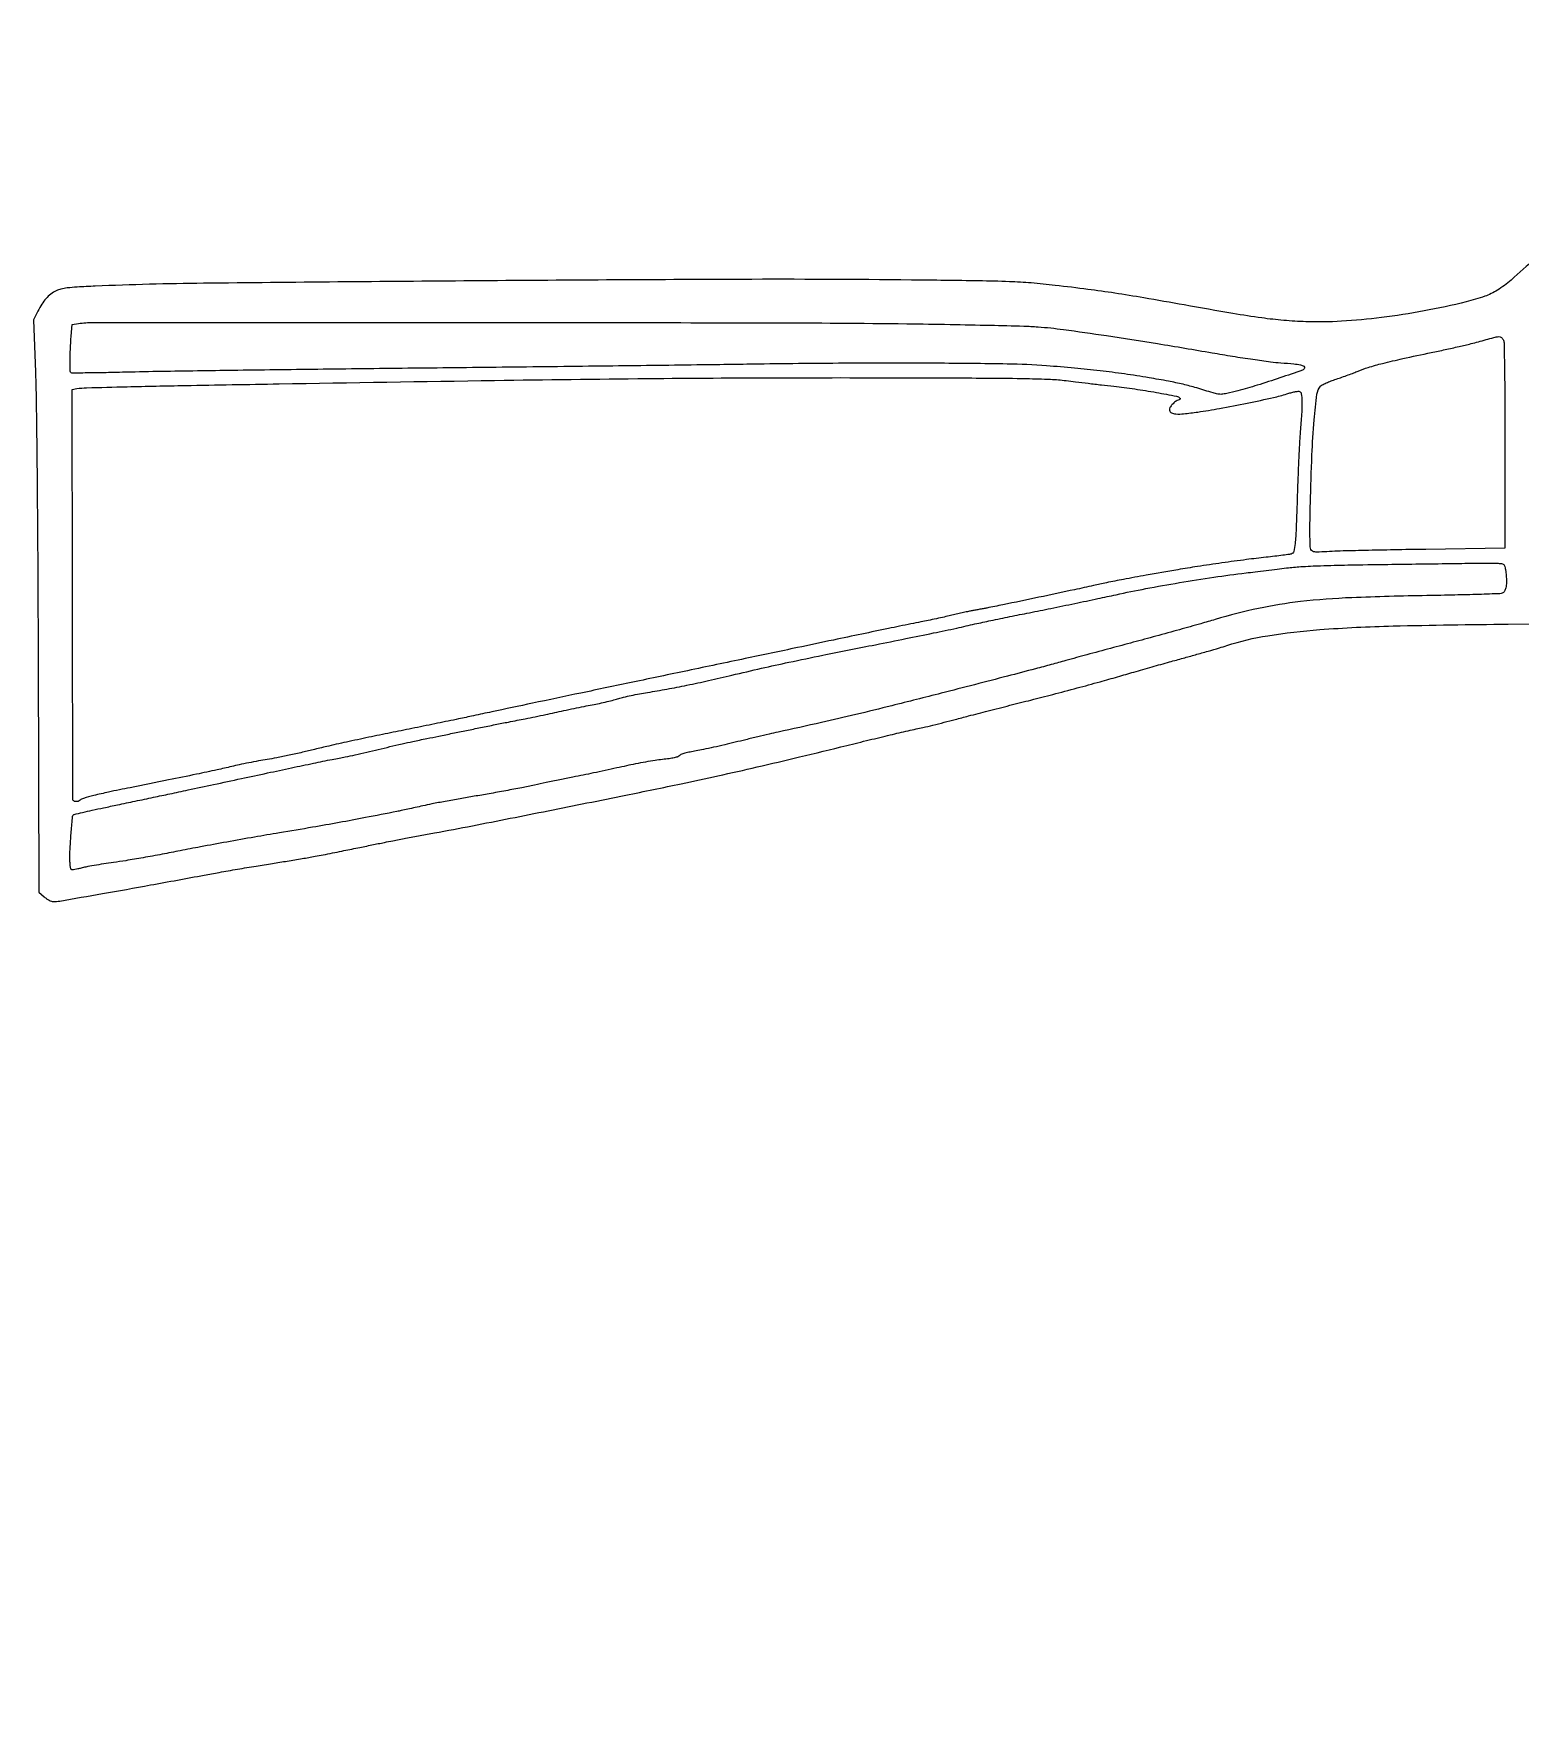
# Model space of a CAD drawing. Extents: x 225 to 3815, y 150 to 1222.
# Drawn here: x 225 to 1177, y 150 to 1222 of the extents above; entities that cross this region are included whole.
import ezdxf

# ---------------------------------------------------------------- set-up
doc = ezdxf.new("R2010")
doc.units = 0
doc.header["$MEASUREMENT"] = 0

msp = doc.modelspace()

# ---------------------------------------------------------------- linework, layer by layer
at = {"color": 6}
for points in [[(2838.900892, 1188.764707, -0.000001), (2809.671875, 1189.558423, -0.000001), (2775.063923, 1190.498359, -0.000001), (2738.5, 1191.491581, 0.000093)], [(1186.5, 1077.964172, -0.006424), (1170.902003, 1063.993344, -0.038701), (1162.184102, 1057.499598, -0.05659), (1154.027896, 1053.561811, -0.023286), (1142.247906, 1050.044361, -0.014826), (1115.182933, 1044.163661, -0.015198), (1088.039241, 1039.952581, -0.015983), (1062.323044, 1037.591457, -0.023404), (1039.602838, 1037.30073, -0.012572), (1025.334981, 1038.145625, -0.013079), (1011.315393, 1039.700371, -0.00827), (992.840678, 1042.551989, -0.001888), (961.679891, 1048.011996, 0.001792), (935.659823, 1052.576373, 0.004822), (917.116684, 1055.57691, 0.005508), (899.969561, 1057.989178, 0.003055), (879, 1060.573802, 0.008485), (863.668814, 1062.105211, 0.011386), (849.729809, 1062.940007, 0.005764), (830.060197, 1063.442044, 0.000706), (787, 1063.983662, 0.003678), (677.832656, 1064.399494, 0.001006), (505.636019, 1063.442168, 0.000745), (333.576345, 1061.882925, 0.008126), (264.321735, 1060.026219, 0.002807), (252.653489, 1059.457892, 0.015081), (246.315446, 1058.921408, 0.027953), (242.259269, 1058.22307, 0.06223), (239.321735, 1057.148503, 0.04453), (235.797817, 1054.919565, 0.046016), (232.766194, 1052.123745, 0.041429), (230.049401, 1048.557853, 0.026122), (227.465285, 1044.002669), (224.715644, 1038.505338), (225.957585, 1005.002669, -0.005966), (226.503415, 983.280012, -0.000892), (227.00186, 939.588236, -0.000935), (227.424841, 885.045013, -0.0006), (227.721393, 821.7468), (228.243258, 671.993601), (231.656425, 668.9968, 0.028961), (233.125914, 667.850122, 0.028983), (234.717691, 666.881249, 0.030279), (236.201402, 666.203868, 0.092559), (237.284796, 666.003195, 0.042561), (241.672866, 666.383767, 0.000554), (268.841511, 671.122757, 0.001639), (299.695653, 676.64417, 0.001186), (334.038707, 682.990401, -0.002574), (343.566262, 684.723654, -0.001381), (355.342314, 686.769853, -0.001375), (367.366057, 688.790882, -0.002153), (377.720036, 690.456207, 0.001569), (387.263662, 691.979748, 0.001567), (396.801874, 693.563823, 0.001531), (405.122697, 694.998751, 0.006196), (410.18133, 695.951839, 0.00015), (422.189523, 698.372494, 0.000238), (432.477514, 700.454706, 0.000275), (441.466191, 702.28355, 0.000384), (449.5, 703.929144, -0.003123), (454.78294, 704.981142, -0.000883), (463.025, 706.553845, -0.00089), (472.34377, 708.297788, -0.00094), (481.5, 709.976667, 0.003751), (505.788591, 714.57152, 0.000568), (554.297811, 724.183082, 0.000678), (604.018516, 734.163509, 0.001802), (639.5, 741.469029, 0.002808), (663.052813, 746.545306, 0.002335), (688.044688, 752.201365, 0.002128), (715.249217, 758.61399, 0.001542), (745.5, 765.979456, -0.000978), (759.900266, 769.502849, -0.001191), (773.395208, 772.742757, -0.000998), (784.758614, 775.418352, -0.008385), (789.909219, 776.529525, 0.008292), (794.244997, 777.464067, 0.002584), (800.721771, 779.00822, 0.002582), (807.940603, 780.808307, 0.002846), (814.909219, 782.626578, -0.001873), (823.428407, 784.867157, -0.00061), (836.026458, 788.113715, -0.000607), (850.031932, 791.68664, -0.000684), (863.5, 795.085429, 0.002396), (877.469057, 798.661567, 0.001734), (893.003125, 802.775366, 0.001751), (907.73462, 806.786683, 0.003814), (919, 809.98929, -0.001209), (929.347641, 812.989364, -0.000844), (941.03125, 816.324831, -0.000851), (952.243171, 819.484558, -0.00177), (961, 821.902907, 0.002095), (968.779515, 824.056787, 0.001859), (976.85625, 826.361879, 0.001866), (984.11001, 828.490671, 0.00573), (989, 830.00681, -0.038749), (1015.159452, 836.26037, -0.020363), (1048.38914, 840.148336, -0.013069), (1095.365076, 842.481094, -0.003628), (1169.123259, 843.677951), (1237.746519, 844.293423)]]:
    msp.add_lwpolyline(points, format="xyb", dxfattribs=at)
for points in [[(784, 1036.000166, -0.001192), (811.674504, 1035.577342, -0.001492), (837.34375, 1035.047333, -0.001198), (858.883283, 1034.486646, -0.011636), (868, 1034.014966, -0.014886), (884.250741, 1032.306717, -0.003342), (911.810359, 1028.389564, -0.00335), (944.537353, 1023.2902, -0.002732), (979.5, 1017.405994, 0.003329), (992.633338, 1015.211775, 0.003455), (1005.633334, 1013.220753, 0.00333), (1016.904807, 1011.650692, 0.014958), (1023.528371, 1010.973867, -0.005064), (1031.89861, 1010.28559, -0.031197), (1036.16796, 1009.620476, -0.079377), (1038.27764, 1008.789217, -0.3519), (1038.715578, 1007.626793, -0.234169), (1037.426135, 1006.314143, -0.001792), (1022.870197, 1001.317216, -0.007107), (1008.370316, 996.626264, -0.01166), (995.954752, 993.118436, -0.004613), (988.935746, 991.379833, -0.035925), (985.609853, 990.837073, -0.065402), (983.086314, 990.939767, -0.035567), (980.06936, 991.685727, 0.007289), (969.60546, 994.910218, 0.012827), (960.857493, 997.225105, 0.011807), (951.524953, 999.208662, 0.00517), (939.071166, 1001.416671, 0.006066), (923.33704, 1003.842958, 0.006243), (907.69833, 1005.861791, 0.005958), (891.357386, 1007.567069, 0.004596), (873.5, 1009.050337, 0.014279), (848.34361, 1010.186264, 0.002685), (802.291315, 1010.701945, 0.002811), (747.464891, 1010.713159, 0.002318), (689, 1010.125324, -0.000515), (649.549947, 1009.586337, -0.000174), (592.1125, 1008.880724, -0.000173), (528.622713, 1008.144851, -0.000199), (468, 1007.487314, 0.000362), (410.316585, 1006.842843, 0.000425), (355.667037, 1006.146194, 0.000373), (309.493803, 1005.483854, 0.002648), (287.100552, 1005.027313, -0.001369), (272.701434, 1004.696919, -0.002208), (260.437343, 1004.503291, -0.000358), (249.584973, 1004.387668, -0.141817), (248.850552, 1004.592364, -0.254428), (248.216679, 1005.702179, -0.005485), (248.154053, 1012.169899, -0.011646), (248.339067, 1019.695392, -0.008629), (248.880704, 1028), (249.5, 1035.5), (253.5, 1036.108095, -0.037754), (262.92862, 1036.820332, -0.000032), (492.427757, 1036.788389, -0.000301), (696.769459, 1036.623902, -0.002872)], [(1166.024751, 1025.4349, -0.086663), (1166.461212, 1023.17066, -0.00079), (1166.736444, 1005.918024, -0.002437), (1166.937071, 984.794695, -0.001156), (1167, 957.577139), (1167, 892.284477), (1116.25, 891.550865, 0.000934), (1096.023316, 891.220706, 0.001162), (1077.223313, 890.835019, 0.000942), (1061.440037, 890.44477, 0.008852), (1054.659151, 890.144121, -0.003771), (1048.031332, 889.782745, -0.038673), (1045.288616, 889.866093, -0.107938), (1043.781434, 890.370128, -0.13624), (1042.770205, 891.429375, -0.115284), (1042.294957, 893.202728, -0.004927), (1042.148753, 899.719156, -0.00676), (1042.157069, 908.548519, -0.002523), (1042.398928, 920.943881, -0.00435), (1043.430444, 951.950027, -0.011032), (1044.872255, 974.441009, -0.00942), (1046.603283, 990.87874, -0.14986), (1048.870624, 995.93872, -0.092161), (1049.986692, 996.819703, -0.014396), (1052.518246, 998.060211, -0.0156), (1055.626188, 999.358294, -0.013033), (1059, 1000.54559, 0.00567), (1062.653296, 1001.771095, 0.004394), (1066.603817, 1003.185376, 0.004443), (1070.267185, 1004.570376, 0.010671), (1072.949164, 1005.678101, -0.03018), (1079.363007, 1008.038866, -0.011033), (1088.685668, 1010.621777, -0.008066), (1101.553211, 1013.662873, -0.002966), (1119.811184, 1017.554732, 0.002589), (1128.738152, 1019.450565, 0.002606), (1137.625785, 1021.434764, 0.002541), (1145.354234, 1023.243891, 0.010484), (1150, 1024.45987, -0.002881), (1159.84491, 1027.197279, -0.051212), (1163.091601, 1027.73158, -0.193625), (1164.806341, 1027.16001, -0.126471)], [(886, 999.563817, 0.001757), (892.053617, 998.809701, 0.000761), (900.115625, 997.846591, 0.000753), (908.693961, 996.848124, 0.000999), (916.5, 995.967258, -0.008652), (929.926465, 994.243667, -0.007754), (943.786435, 992.000027, -0.002947), (956.699897, 989.624946, -0.160543), (958.842506, 988.437256, -0.1406), (958.996114, 988.132527, -0.159152), (958.954415, 987.808841, -0.124627), (958.710009, 987.513765, -0.071915), (958.300184, 987.29649, 0.06781), (956.034318, 986.118814, 0.053624), (953.959326, 984.292003, 0.057024), (952.507679, 982.292011, 0.16538), (952.195571, 980.634606, 0.246901), (953.403567, 978.963033, 0.09958), (956.206405, 978.210234, 0.043351), (961.26417, 978.325371, 0.008449), (970.319032, 979.475172, 0.009759), (984.213886, 981.756308, 0.00467), (1001.971327, 985.200441, 0.003871), (1018.893946, 988.783633, 0.025203), (1027.285146, 991.077055, -0.013858), (1029.933394, 991.865825, -0.017686), (1032.415179, 992.437494, -0.015753), (1034.491816, 992.77161, -0.124241), (1035.452664, 992.656538, -0.274522), (1036.613044, 991.187493, -0.027315), (1036.977495, 986.529547, -0.02147), (1036.839187, 979.425282, -0.006236), (1036.019663, 968.5, 0.008371), (1035.585217, 962.356784, 0.001769), (1035.044715, 951.625, 0.001852), (1034.508047, 939.175025, 0.001757), (1034.053312, 926.5, -0.001644), (1033.26907, 904.502114, -0.01602), (1032.608781, 895.212705, -0.035821), (1031.732373, 890.244535, -0.261522), (1030.130919, 888.552169, -0.041625), (1028.970316, 888.294824, -0.001699), (1024.719707, 887.732174, -0.002956), (1019.673633, 887.111968, -0.00209), (1014, 886.472676, 0.005343), (1001.51339, 884.983374, 0.002686), (985.779517, 882.85001, 0.002686), (970.03511, 880.542701, 0.005228), (957.5, 878.502542, 0.000913), (937.250097, 874.950946, 0.002397), (922.74027, 872.306992, 0.00328), (911.856332, 870.195795, 0.007044), (903.5, 868.3951, -0.003891), (891.453956, 865.719706, -0.000668), (868.538412, 860.84901, -0.000594), (845.540017, 856.021327, -0.00512), (835.25, 853.983797, -0.000032), (832.894754, 853.542602, -0.00002), (830.146875, 853.02815, -0.00002), (827.446441, 852.522805, -0.000037), (825.25, 852.112033, 0.006385), (822.849948, 851.631571, 0.002211), (819.398438, 850.878682, 0.002196), (815.602556, 850.015551, 0.002552), (812, 849.160321, -0.004511), (807.99525, 848.226173, -0.002254), (802.9125, 847.112859, -0.002237), (797.639869, 846.007486, -0.003298), (793, 845.088266, 0.003425), (786.546041, 843.807951, 0.000404), (772.21875, 840.85154, 0.000484), (755.190972, 837.306344, 0.000396), (737, 833.485546, -0.000156), (713.910611, 828.62431, -0.000054), (680.484375, 821.601409, -0.000053), (643.613275, 813.862976, -0.000062), (608.5, 806.50191, 0.00014), (575.327702, 799.542306, 0.000171), (544.3, 793.012451, 0.000143), (518.207895, 787.504171, 0.001216), (506.5, 784.999261, -0.001863), (496.983681, 782.976097, -0.000685), (483.534375, 780.188326, -0.000679), (468.835518, 777.183343, -0.000815), (455, 774.397908, 0.002326), (441.254125, 771.587276, 0.002001), (426.82646, 768.506915, 0.002015), (413.754834, 765.606108, 0.005814), (404.728374, 763.454174, -0.005051), (397.005844, 761.600646, -0.003816), (388.489681, 759.715699, -0.003858), (380.46181, 758.06765, -0.008923), (374.403615, 756.984537, 0.005182), (368.855593, 756.035414, 0.003503), (362.548987, 754.84341, 0.003529), (356.468553, 753.605343, 0.007024), (351.675241, 752.523527, -0.005556), (342.334935, 750.386647, -0.002038), (329.093113, 747.5681, -0.001531), (311.244469, 743.901984, -0.000603), (286.63742, 738.957035, 0.003101), (272.793191, 736.102905, 0.009203), (263.349398, 733.912425, 0.008745), (256.716888, 732.120923, 0.118322), (254.55, 730.889287, -0.119821), (253.312288, 730.190616, -0.088633), (251.742022, 730.035304, -0.108696), (250.453315, 730.426558, -0.260062), (249.947727, 731.25, -0.009972), (249.925484, 732.267798, -0.000004), (249.852727, 770.541045, -0.000059), (249.7773, 813.029335, -0.000036), (249.697727, 863.251431), (249.5, 994.002862), (252.5, 994.461273, -0.031052), (258.741837, 995.021711, -0.000949), (284.658314, 995.684412, -0.001335), (321.890755, 996.466289, -0.000344), (382, 997.526688, -0.000506), (520.031265, 999.72696, -0.001374), (617.872583, 1000.918469, -0.001727), (701.976832, 1001.420872, -0.001363), (793, 1001.401901, -0.000679), (836.624923, 1001.214606, -0.003528), (860.703374, 1000.908638, -0.006076), (876.059331, 1000.418399, -0.020848)], [(1165.930442, 882.064151, -0.151117), (1166.559731, 881.326996, -0.036036), (1167.095473, 879.78614, -0.03052), (1167.522472, 877.696372, -0.017083), (1167.797997, 875.115907, -0.018567), (1167.967955, 870.272804, -0.053131), (1167.6046, 866.928166, -0.084409), (1166.714963, 864.718747, -0.153134), (1165.258632, 863.452547, -0.094827), (1163.830089, 863.129077, -0.00057), (1150.357223, 862.691747, -0.002344), (1134.951231, 862.28152, -0.001487), (1117, 861.941134, 0.006056), (1068.923098, 860.589976, 0.018054), (1036.091772, 858.079626, 0.024056), (1009.193584, 853.724414, 0.020846), (981.5, 846.643928, -0.003819), (972.267775, 843.94555, -0.001258), (958.653125, 840.1159, -0.001253), (943.528522, 835.943355, -0.001419), (929, 832.018688, 0.000445), (914.471462, 828.124387, 0.000394), (899.346875, 824.04312, 0.000395), (885.730065, 820.345657, 0.001208), (876.5, 817.807558, -0.003218), (866.367014, 815.064938, -0.000653), (848.365625, 810.341907, -0.000689), (827.419614, 804.90636, -0.000646), (806, 799.408891, -0.001123), (774.375144, 791.411331, -0.002842), (751.33394, 785.778508, -0.003081), (729.333537, 780.675545, -0.001549), (701.5, 774.490651, 0.002784), (695.803278, 773.210008, 0.001318), (688.471875, 771.498572, 0.001306), (680.810652, 769.667685, 0.001848), (674, 767.994577, -0.003948), (667.369511, 766.395228, -0.00324), (660.2625, 764.788681, -0.003272), (653.71113, 763.397155, -0.008648), (649, 762.513305, 0.011289), (645.193809, 761.778397, 0.016804), (641.90445, 760.949281, 0.014449), (639.305393, 760.118404, 0.14577), (638.395329, 759.457907, -0.152579), (637.420075, 758.769744, -0.022448), (635.060914, 758.125002, -0.020316), (631.796031, 757.526631, -0.009328), (627.501009, 757.000105, 0.012168), (622.813538, 756.398434, 0.005466), (616.687415, 755.391412, 0.005407), (610.234421, 754.186005, 0.007332), (604.435941, 752.949214, -0.002298), (598.320153, 751.580239, -0.001277), (590.850662, 749.964247, -0.001273), (583.280552, 748.366859, -0.002058), (576.830261, 747.050601, 0.001032), (570.126169, 745.696884, 0.000527), (561.715764, 743.971309, 0.000524), (553.052687, 742.174905, 0.000787), (545.5, 740.588087, -0.004169), (537.457856, 738.955145, -0.002037), (527.178125, 737.000397, -0.002021), (516.471983, 735.05446, -0.002928), (507, 733.429513, 0.002603), (497.925325, 731.878797, 0.002266), (488.4375, 730.162232, 0.002279), (479.868052, 728.531241, 0.006727), (474, 727.30448, -0.000851), (469.230471, 726.24872, -0.000826), (464.409375, 725.198491, -0.000814), (460.166198, 724.288722, -0.00306), (457.5, 723.738641, -0.001528), (437.256924, 719.755459, -0.002708), (420.539526, 716.612895, -0.002638), (403.496731, 713.597469, -0.001366), (382.169581, 709.999899, 0.002029), (366.274965, 707.297034, 0.001455), (348.530158, 704.152183, 0.001469), (331.650187, 701.058699, 0.003162), (318.669581, 698.555352, -0.00302), (307.131155, 696.326733, -0.002569), (294.927939, 694.110923, -0.00259), (283.79908, 692.208585, -0.007312), (276, 691.033877, 0.004477), (269.678332, 690.118328, 0.004757), (263.50089, 689.106864, 0.004539), (258.201284, 688.137641, 0.021798), (255.215797, 687.427408, -0.014157), (253.121461, 686.895245, -0.019132), (251.200125, 686.541136, -0.016407), (249.614321, 686.364084, -0.159315), (248.965797, 686.521139, -0.2137), (248.586577, 687.080041, -0.014056), (248.294182, 689.055047, -0.01839), (248.092151, 691.510516, -0.01257), (248.035674, 694.309017, -0.013307), (248.261878, 701.471044, -0.006093), (248.919285, 710.797536, -0.001624), (249.750608, 720.462057, -0.175866), (250.296355, 721.629688, -0.140146), (250.733591, 721.872495, -0.000578), (256.169646, 723.129763, -0.002804), (262.365868, 724.518766, -0.001755), (269.632484, 726.078273, -0.000036), (278.533306, 727.955163, -0.000018), (289.860792, 730.342475, -0.000018), (301.626358, 732.821238, -0.000026), (312, 735.005809, 0.00055), (323.697337, 737.48194, 0.000207), (340.053125, 740.970076, 0.000205), (357.846377, 744.780137, 0.00025), (374.5, 748.362051, -0.000835), (389.947484, 751.665653, -0.001088), (404.1, 754.635452, -0.000806), (415.972007, 757.079795, -0.010013), (420.5, 757.910379, 0.011323), (424.324229, 758.622228, 0.002614), (430.73125, 760.000621, 0.002699), (438.095312, 761.666967, 0.002635), (445.5, 763.425736, -0.001818), (453.014812, 765.223637, -0.001702), (460.709375, 767.007373, -0.001693), (467.54961, 768.544196, -0.005834), (472, 769.473936, 0.001361), (476.63035, 770.398117, 0.000325), (484.31875, 771.959637, 0.000334), (493.145312, 773.764449, 0.000331), (502, 775.587289, -0.00085), (511.038115, 777.438116, -0.000762), (520.415625, 779.32696, -0.000764), (528.837361, 780.996558, -0.002399), (534.5, 782.081985, 0.003284), (539.642567, 783.077165, 0.001677), (546.0875, 784.390843, 0.001666), (552.721366, 785.789284, 0.0025), (558.5, 787.057817, -0.002539), (564.278636, 788.325879, -0.001692), (570.9125, 789.722884, -0.001703), (577.357438, 791.034472, -0.003336), (582.5, 792.02716, 0.006252), (587.15134, 792.953198, 0.005336), (592.03125, 794.042891, 0.005382), (596.44834, 795.129137, 0.015197), (599.5, 796.014224, -0.019676), (602.637576, 796.893848, -0.006134), (607.409375, 797.969532, -0.006121), (612.774258, 799.041467, -0.006719), (618, 799.946735, 0.005864), (630.291843, 802.054436, 0.005008), (643.196118, 804.557118, 0.004647), (656.998425, 807.511608, 0.003582), (672, 810.981974, -0.00278), (690.975371, 815.4037, -0.003557), (708.501108, 819.254127, -0.002545), (730.096179, 823.723044, -0.000707), (764, 830.509486, 0.000845), (783.267577, 834.371769, 0.001073), (801.04375, 838.006104, 0.00084), (815.939942, 841.111051, 0.008858), (822, 842.497351, -0.007623), (827.489727, 843.767457, -0.001351), (837.815625, 845.962, -0.001462), (849.934954, 848.466513, -0.001316), (862.5, 850.990413, 0.001357), (876.156564, 853.734722, 0.000939), (891.590625, 856.910045, 0.000947), (906.409594, 860.017143, 0.001946), (918, 862.517411, -0.007407), (936.985032, 866.396354, -0.005143), (958.540966, 870.239702, -0.005075), (980.615349, 873.711661, -0.006319), (1001.199441, 876.470177, 0.000219), (1007.021805, 877.178244, 0.000124), (1014.07546, 878.04095, 0.000123), (1021.186175, 878.914202, 0.000203), (1027.199441, 879.656666, -0.015971), (1036.222002, 880.482873, -0.006), (1048.90085, 881.084006, -0.004261), (1066.469585, 881.555925, -0.001449), (1092, 881.95001, 0.000099), (1112.489301, 882.21091, 0.000124), (1131.45625, 882.460874, 0.000098), (1147.369743, 882.677684, 0.000994), (1154, 882.782503, -0.008216), (1158.126211, 882.788131, -0.011268), (1161.835817, 882.648572, -0.008164), (1164.905951, 882.41335, -0.118402)]]:
    msp.add_lwpolyline(points, format="xyb", close=True, dxfattribs=at)

doc.saveas('drawing.dxf')
